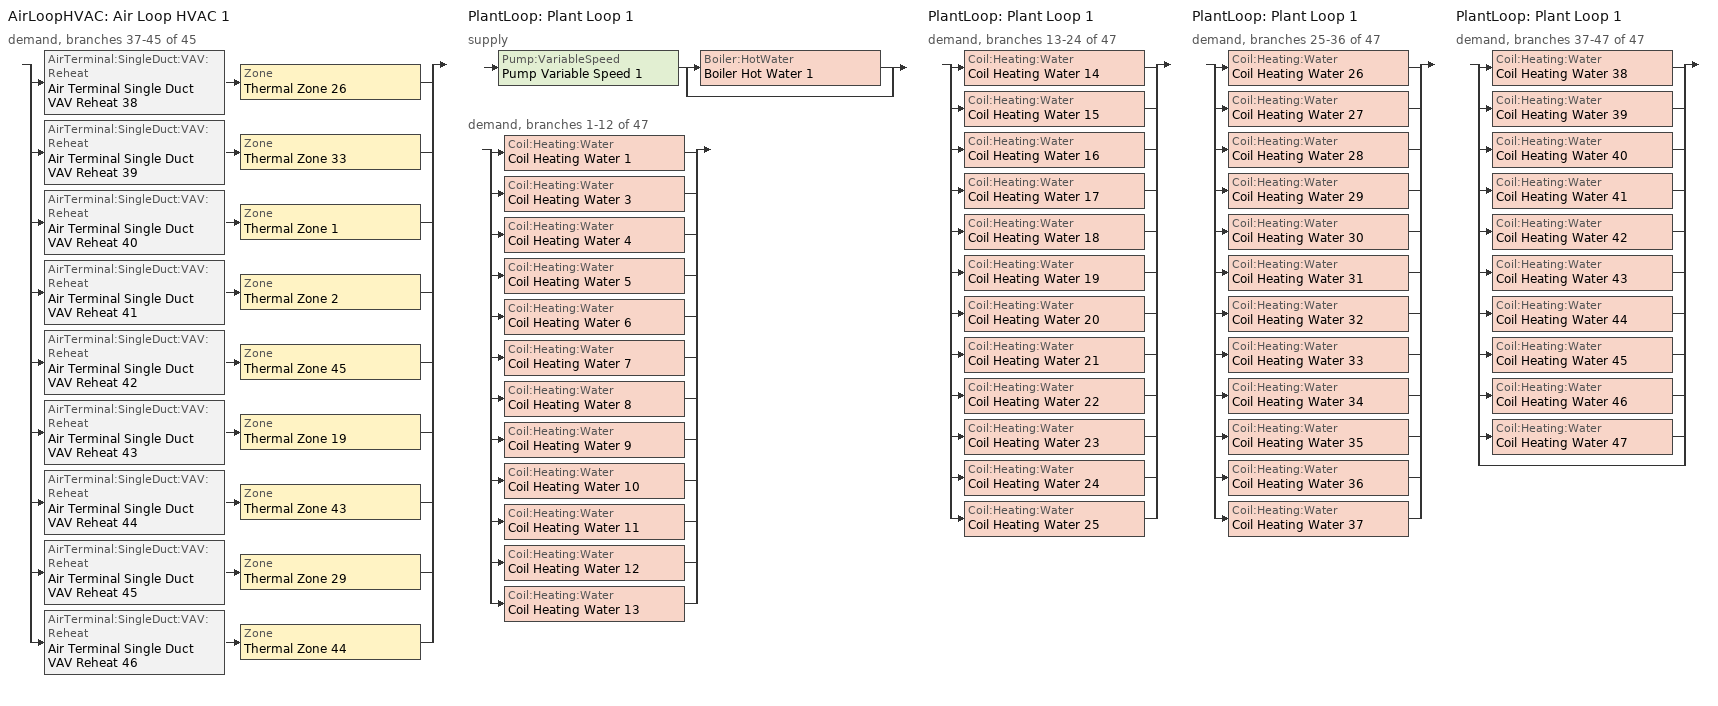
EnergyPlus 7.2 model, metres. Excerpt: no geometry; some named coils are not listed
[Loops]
AirLoopHVAC 'Air Loop HVAC 1'
 demand, branches 37-45 of 45: split
  | AirTerminal:SingleDuct:VAV:Reheat 'Air Terminal Single Duct VAV Reheat 38' > Zone 'Thermal Zone 26'
  | AirTerminal:SingleDuct:VAV:Reheat 'Air Terminal Single Duct VAV Reheat 39' > Zone 'Thermal Zone 33'
  | AirTerminal:SingleDuct:VAV:Reheat 'Air Terminal Single Duct VAV Reheat 40' > Zone 'Thermal Zone 1'
  | AirTerminal:SingleDuct:VAV:Reheat 'Air Terminal Single Duct VAV Reheat 41' > Zone 'Thermal Zone 2'
  | AirTerminal:SingleDuct:VAV:Reheat 'Air Terminal Single Duct VAV Reheat 42' > Zone 'Thermal Zone 45'
  | AirTerminal:SingleDuct:VAV:Reheat 'Air Terminal Single Duct VAV Reheat 43' > Zone 'Thermal Zone 19'
  | AirTerminal:SingleDuct:VAV:Reheat 'Air Terminal Single Duct VAV Reheat 44' > Zone 'Thermal Zone 43'
  | AirTerminal:SingleDuct:VAV:Reheat 'Air Terminal Single Duct VAV Reheat 45' > Zone 'Thermal Zone 29'
  | AirTerminal:SingleDuct:VAV:Reheat 'Air Terminal Single Duct VAV Reheat 46' > Zone 'Thermal Zone 44'
PlantLoop 'Plant Loop 1'
 supply: Pump:VariableSpeed 'Pump Variable Speed 1' > split
  | Boiler:HotWater 'Boiler Hot Water 1'
  | bypass
 demand, branches 1-12 of 47: split
  | Coil:Heating:Water 'Coil Heating Water 1'
  | Coil:Heating:Water 'Coil Heating Water 3'
  | Coil:Heating:Water 'Coil Heating Water 4'
  | Coil:Heating:Water 'Coil Heating Water 5'
  | Coil:Heating:Water 'Coil Heating Water 6'
  | Coil:Heating:Water 'Coil Heating Water 7'
  | Coil:Heating:Water 'Coil Heating Water 8'
  | Coil:Heating:Water 'Coil Heating Water 9'
  | Coil:Heating:Water 'Coil Heating Water 10'
  | Coil:Heating:Water 'Coil Heating Water 11'
  | Coil:Heating:Water 'Coil Heating Water 12'
  | Coil:Heating:Water 'Coil Heating Water 13'
PlantLoop 'Plant Loop 1'
 demand, branches 13-24 of 47: split
  | Coil:Heating:Water 'Coil Heating Water 14'
  | Coil:Heating:Water 'Coil Heating Water 15'
  | Coil:Heating:Water 'Coil Heating Water 16'
  | Coil:Heating:Water 'Coil Heating Water 17'
  | Coil:Heating:Water 'Coil Heating Water 18'
  | Coil:Heating:Water 'Coil Heating Water 19'
  | Coil:Heating:Water 'Coil Heating Water 20'
  | Coil:Heating:Water 'Coil Heating Water 21'
  | Coil:Heating:Water 'Coil Heating Water 22'
  | Coil:Heating:Water 'Coil Heating Water 23'
  | Coil:Heating:Water 'Coil Heating Water 24'
  | Coil:Heating:Water 'Coil Heating Water 25'
PlantLoop 'Plant Loop 1'
 demand, branches 25-36 of 47: split
  | Coil:Heating:Water 'Coil Heating Water 26'
  | Coil:Heating:Water 'Coil Heating Water 27'
  | Coil:Heating:Water 'Coil Heating Water 28'
  | Coil:Heating:Water 'Coil Heating Water 29'
  | Coil:Heating:Water 'Coil Heating Water 30'
  | Coil:Heating:Water 'Coil Heating Water 31'
  | Coil:Heating:Water 'Coil Heating Water 32'
  | Coil:Heating:Water 'Coil Heating Water 33'
  | Coil:Heating:Water 'Coil Heating Water 34'
  | Coil:Heating:Water 'Coil Heating Water 35'
  | Coil:Heating:Water 'Coil Heating Water 36'
  | Coil:Heating:Water 'Coil Heating Water 37'
PlantLoop 'Plant Loop 1'
 demand, branches 37-47 of 47: split
  | Coil:Heating:Water 'Coil Heating Water 38'
  | Coil:Heating:Water 'Coil Heating Water 39'
  | Coil:Heating:Water 'Coil Heating Water 40'
  | Coil:Heating:Water 'Coil Heating Water 41'
  | Coil:Heating:Water 'Coil Heating Water 42'
  | Coil:Heating:Water 'Coil Heating Water 43'
  | Coil:Heating:Water 'Coil Heating Water 44'
  | Coil:Heating:Water 'Coil Heating Water 45'
  | Coil:Heating:Water 'Coil Heating Water 46'
  | Coil:Heating:Water 'Coil Heating Water 47'
  | bypass
[Coil:Heating:Water] Availability Schedule=Always_On; U-Factor Times Area Value {W/K}=Autosize; Maximum Water Flow Rate {m3/s}=Autosize; Performance Input Method=UFactorTimesAreaAndDesignWaterFlowRate; Rated Capacity {W}=Autosize; Rated Inlet Water Temperature {C}=82.2; Rated Inlet Air Temperature {C}=16.6; Rated Outlet Water Temperature {C}=71.1; Rated Outlet Air Temperature {C}=32.2; Rated Ratio for Air and Water Convection=0.5
Coil Heating Water 3; Coil Heating Water 4; Coil Heating Water 5; Coil Heating Water 6; Coil Heating Water 7; Coil Heating Water 8; Coil Heating Water 9; Coil Heating Water 10; Coil Heating Water 11; Coil Heating Water 12; Coil Heating Water 13; Coil Heating Water 14; Coil Heating Water 15; Coil Heating Water 16; Coil Heating Water 17; Coil Heating Water 18; Coil Heating Water 19; Coil Heating Water 20; Coil Heating Water 21; Coil Heating Water 22; Coil Heating Water 23; Coil Heating Water 24; Coil Heating Water 25; Coil Heating Water 26; Coil Heating Water 27; Coil Heating Water 28; Coil Heating Water 29; Coil Heating Water 30; Coil Heating Water 31; Coil Heating Water 32; Coil Heating Water 33; Coil Heating Water 34; Coil Heating Water 35; Coil Heating Water 36; Coil Heating Water 37; Coil Heating Water 38; Coil Heating Water 39; Coil Heating Water 40; Coil Heating Water 41; Coil Heating Water 42; Coil Heating Water 43; Coil Heating Water 44; Coil Heating Water 45; Coil Heating Water 46; Coil Heating Water 47
[SetpointManager:Scheduled]
Setpoint Manager Scheduled 2: Control Variable=Temperature; Schedule=Hot_Water_Temperature
[AirTerminal:SingleDuct:VAV:Reheat] Availability Schedule=Always_On; Maximum Air Flow Rate {m3/s}=Autosize; Zone Minimum Air Flow Input Method=Constant; Constant Minimum Air Flow Fraction=0.3; Fixed Minimum Air Flow Rate {m3/s}=0.3; Maximum Hot Water or Steam Flow Rate {m3/s}=Autosize; Minimum Hot Water or Steam Flow Rate {m3/s}=0; Convergence Tolerance=0.001; Damper Heating Action=Normal; Maximum Flow per Zone Floor Area During Reheat {m3/s-m2}=Autocalculate; Maximum Flow Fraction During Reheat=Autocalculate; Maximum Reheat Air Temperature {C}=35
Name | Reheat Coil
Air Terminal Single Duct VAV Reheat 38 | Coil Heating Water 39
Air Terminal Single Duct VAV Reheat 39 | Coil Heating Water 40
Air Terminal Single Duct VAV Reheat 40 | Coil Heating Water 41
Air Terminal Single Duct VAV Reheat 41 | Coil Heating Water 42
Air Terminal Single Duct VAV Reheat 42 | Coil Heating Water 43
Air Terminal Single Duct VAV Reheat 43 | Coil Heating Water 44
Air Terminal Single Duct VAV Reheat 44 | Coil Heating Water 45
Air Terminal Single Duct VAV Reheat 45 | Coil Heating Water 46
Air Terminal Single Duct VAV Reheat 46 | Coil Heating Water 47
[PlantLoop]
Plant Loop 1: Fluid Type=Water; Plant Equipment Operation Scheme=Plant Loop 1 Operation Scheme List; Maximum Loop Temperature {C}=100; Minimum Loop Temperature {C}=0; Maximum Loop Flow Rate {m3/s}=Autosize; Minimum Loop Flow Rate {m3/s}=0; Plant Loop Volume {m3}=Autocalculate; Load Distribution Scheme=Optimal
[PlantEquipmentOperationSchemes]
Plant Loop 1 Operation Scheme List: Control Scheme Object Type 1=PlantEquipmentOperation:HeatingLoad; Control Scheme Name 1=Plant Loop 1 Heating Operation Scheme; Control Scheme Schedule Name 1=Plant Loop 1 On Schedule
[PlantEquipmentOperation:HeatingLoad]
Plant Loop 1 Heating Operation Scheme: Load Range Lower Limit 1 {W}=0; Load Range Upper Limit 1 {W}=1000000000; Range Equipment List Name 1=Plant Loop 1 Heating Equipment List
[PlantEquipmentList]
Plant Loop 1 Heating Equipment List: Boiler:HotWater, Boiler Hot Water 1
[Sizing:Plant]
Plant Loop 1: Loop Type=Heating; Design Loop Exit Temperature {C}=82; Loop Design Temperature Difference {deltaC}=11
[Pump:VariableSpeed]
Pump Variable Speed 1: Rated Flow Rate {m3/s}=Autosize; Rated Pump Head {Pa}=179352; Rated Power Consumption {W}=Autosize; Motor Efficiency=0.9; Fraction of Motor Inefficiencies to Fluid Stream=0; Coefficient 1 of the Part Load Performance Curve=0; Coefficient 2 of the Part Load Performance Curve=1; Coefficient 3 of the Part Load Performance Curve=0; Coefficient 4 of the Part Load Performance Curve=0; Minimum Flow Rate {m3/s}=0; Pump Control Type=Intermittent
[Boiler:HotWater]
Boiler Hot Water 1: Fuel Type=NaturalGas; Nominal Capacity {W}=Autosize; Nominal Thermal Efficiency=0.66; Design Water Outlet Temperature {C}=82; Design Water Flow Rate {m3/s}=Autosize; Minimum Part Load Ratio=0; Maximum Part Load Ratio=1; Optimum Part Load Ratio=1; Water Outlet Upper Temperature Limit {C}=99; Boiler Flow Mode=ConstantFlow; Parasitic Electric Load {W}=0; Sizing Factor=1
[ZoneControl:Thermostat] Control Object Type 1=ThermostatSetpoint:DualSetpoint; Control Name 1=Thermostat Setpoint Dual Setpoint 1
Name | Zone or ZoneList | Control Type Schedule
Thermal Zone 29 Thermostat | Thermal Zone 29 | Thermal Zone 29 Thermostat Schedule
Thermal Zone 45 Thermostat | Thermal Zone 45 | Thermal Zone 45 Thermostat Schedule
Thermal Zone 33 Thermostat | Thermal Zone 33 | Thermal Zone 33 Thermostat Schedule
Thermal Zone 44 Thermostat | Thermal Zone 44 | Thermal Zone 44 Thermostat Schedule
Thermal Zone 26 Thermostat | Thermal Zone 26 | Thermal Zone 26 Thermostat Schedule
Thermal Zone 1 Thermostat | Thermal Zone 1 | Thermal Zone 1 Thermostat Schedule
Thermal Zone 19 Thermostat | Thermal Zone 19 | Thermal Zone 19 Thermostat Schedule
Thermal Zone 43 Thermostat | Thermal Zone 43 | Thermal Zone 43 Thermostat Schedule
Thermal Zone 2 Thermostat | Thermal Zone 2 | Thermal Zone 2 Thermostat Schedule
[ThermostatSetpoint:DualSetpoint]
Thermostat Setpoint Dual Setpoint 1: Heating Setpoint Temperature Schedule=Heating Sch; Cooling Setpoint Temperature Schedule=Cooling Sch
[Zone equipment]
Thermal Zone 29: Air Terminal Single Duct VAV Reheat 45
Thermal Zone 45: Air Terminal Single Duct VAV Reheat 42
Thermal Zone 33: Air Terminal Single Duct VAV Reheat 39
Thermal Zone 44: Air Terminal Single Duct VAV Reheat 46
Thermal Zone 26: Air Terminal Single Duct VAV Reheat 38
Thermal Zone 1: Air Terminal Single Duct VAV Reheat 40
Thermal Zone 19: Air Terminal Single Duct VAV Reheat 43
Thermal Zone 43: Air Terminal Single Duct VAV Reheat 44
Thermal Zone 2: Air Terminal Single Duct VAV Reheat 41
[Sizing:Zone] Zone Cooling Design Supply Air Temperature Input Method=SupplyAirTemperature; Zone Cooling Design Supply Air Temperature {C}=14; Zone Heating Design Supply Air Temperature Input Method=SupplyAirTemperature; Zone Heating Design Supply Air Temperature {C}=40; Zone Cooling Design Supply Air Humidity Ratio {kgWater/kgDryAir}=0.0085; Zone Heating Design Supply Air Humidity Ratio {kgWater/kgDryAir}=0.008; Cooling Design Air Flow Method=DesignDay; Cooling Design Air Flow Rate {m3/s}=0; Cooling Minimum Air Flow per Zone Floor Area {m3/s-m2}=0.000762; Cooling Minimum Air Flow {m3/s}=0; Cooling Minimum Air Flow Fraction=0; Heating Design Air Flow Method=DesignDay; Heating Design Air Flow Rate {m3/s}=0; Heating Maximum Air Flow per Zone Floor Area {m3/s-m2}=0.002032; Heating Maximum Air Flow {m3/s}=0.141576; Heating Maximum Air Flow Fraction=0.3
Thermal Zone 29; Thermal Zone 45; Thermal Zone 33; Thermal Zone 44; Thermal Zone 26; Thermal Zone 1; Thermal Zone 19; Thermal Zone 43; Thermal Zone 2
[Schedule:Day:Interval]
Cooling Sch Default: No, 24:00, 28
Always_On_Summer_Design_Day; Always_On_Default; Always_On_Winter_Design_Day: No, 24:00, 1
Heating Sch Default: No, 24:00, 24
Hot_Water_Temperature_Default; Hot_Water_Temperature_Winter_Design_Day; Hot_Water_Temperature_Summer_Design_Day: No, 24:00, 67
[Schedule:Week:Daily]
Schedule:Week:Daily {ab73b5e9-486a-4d4b-8122-842615ff3ba1}: Cooling Sch Default, Cooling Sch Default, Cooling Sch Default, Cooling Sch Default, Cooling Sch Default, Cooling Sch Default, Cooling Sch Default, Cooling Sch Default, Cooling Sch Default, Cooling Sch Default, Cooling Sch Default, Cooling Sch Default
Schedule:Week:Daily {cbe5d740-9fe0-4932-a9eb-d9f318238b15}: Hot_Water_Temperature_Default, Hot_Water_Temperature_Default, Hot_Water_Temperature_Default, Hot_Water_Temperature_Default, Hot_Water_Temperature_Default, Hot_Water_Temperature_Default, Hot_Water_Temperature_Default, Hot_Water_Temperature_Default, Hot_Water_Temperature_Summer_Design_Day, Hot_Water_Temperature_Winter_Design_Day, Hot_Water_Temperature_Default, Hot_Water_Temperature_Default
Schedule:Week:Daily {be9e5b67-a855-4c44-9a7f-1854eb8cd306}: Always_On_Default, Always_On_Default, Always_On_Default, Always_On_Default, Always_On_Default, Always_On_Default, Always_On_Default, Always_On_Default, Always_On_Summer_Design_Day, Always_On_Winter_Design_Day, Always_On_Default, Always_On_Default
Schedule:Week:Daily {9a079e65-0db2-4d5a-ab9f-c921642b1110}: Heating Sch Default, Heating Sch Default, Heating Sch Default, Heating Sch Default, Heating Sch Default, Heating Sch Default, Heating Sch Default, Heating Sch Default, Heating Sch Default, Heating Sch Default, Heating Sch Default, Heating Sch Default
[Schedule:Year]
Cooling Sch: Schedule:Week:Daily {ab73b5e9-486a-4d4b-8122-842615ff3ba1}, 1, 1, 12, 31
Hot_Water_Temperature: Schedule:Week:Daily {cbe5d740-9fe0-4932-a9eb-d9f318238b15}, 1, 1, 12, 31
Always_On: Schedule:Week:Daily {be9e5b67-a855-4c44-9a7f-1854eb8cd306}, 1, 1, 12, 31
Heating Sch: Schedule:Week:Daily {9a079e65-0db2-4d5a-ab9f-c921642b1110}, 1, 1, 12, 31
[Schedule:Compact]
Plant Loop 1 On Schedule: Through: 12/31, For: AllDays, Until: 24:00, 1
Thermal Zone 29 Thermostat Schedule; Thermal Zone 45 Thermostat Schedule; Thermal Zone 33 Thermostat Schedule; Thermal Zone 44 Thermostat Schedule; Thermal Zone 26 Thermostat Schedule; Thermal Zone 1 Thermostat Schedule; Thermal Zone 19 Thermostat Schedule; Thermal Zone 43 Thermostat Schedule; Thermal Zone 2 Thermostat Schedule: Through: 12/31, For: AllDays, Until: 24:00, 4
